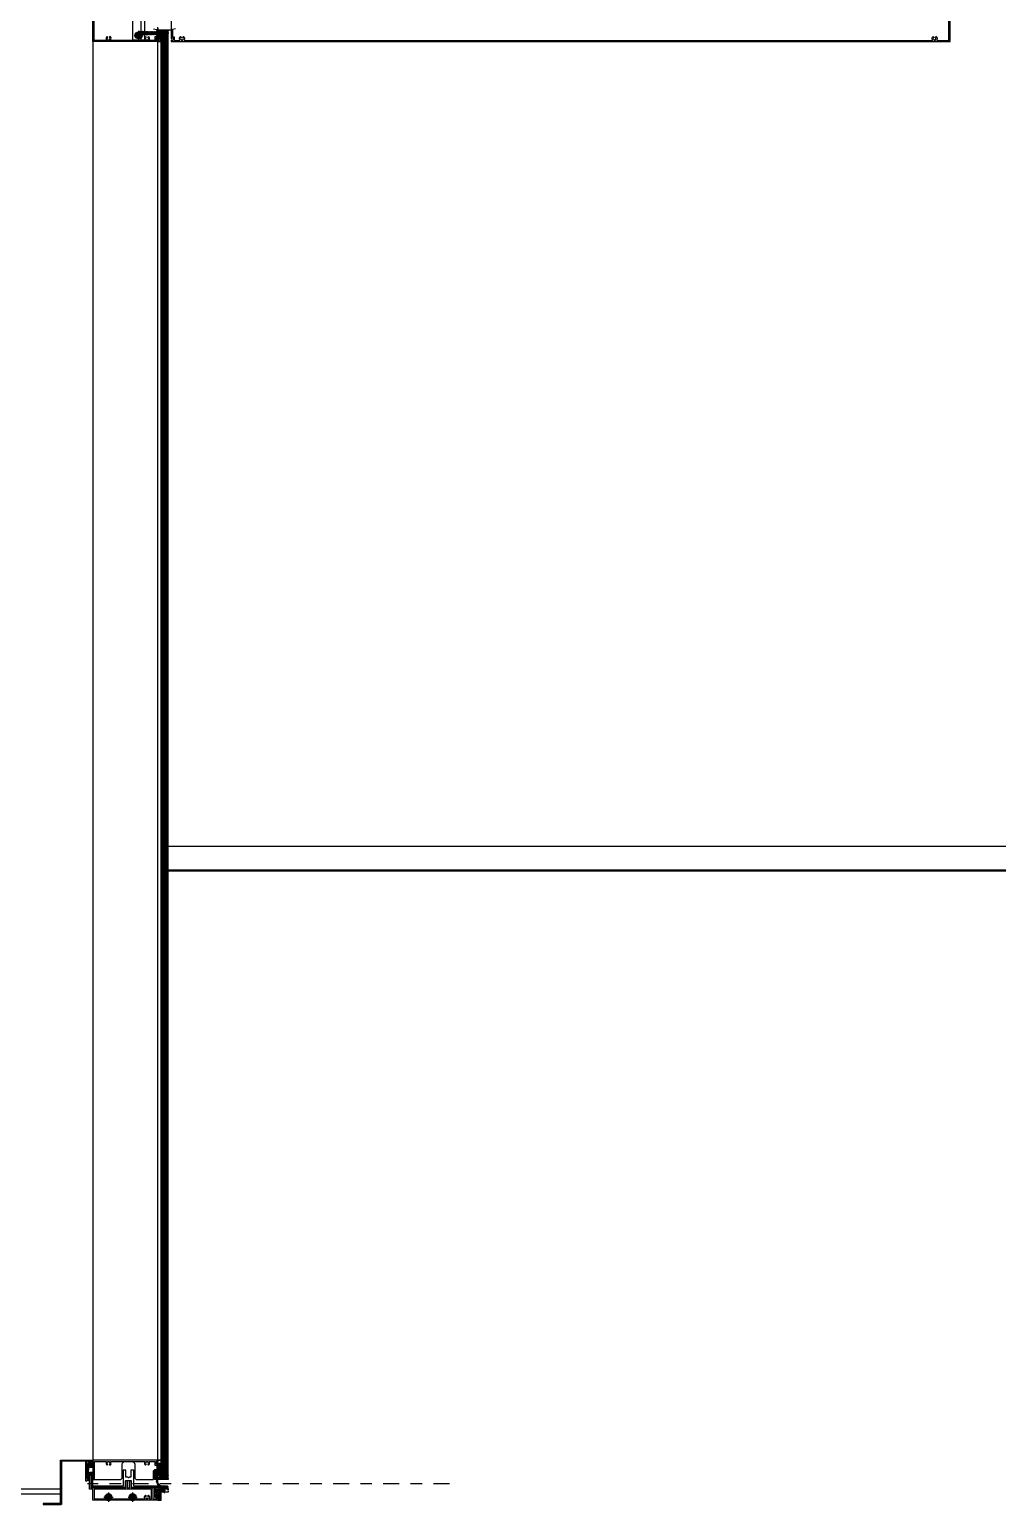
# Model space of a CAD drawing. Header units: millimetres. Extents: x -101 to 3415, y -52 to 1366.
# Drawn here: x 303.72 to 312.21, y 130.47 to 143.41 of the extents above; entities that cross this region are included whole.
import ezdxf

# ---------------------------------------------------------------- set-up
doc = ezdxf.new("R2010")
doc.units = ezdxf.units.MM
doc.linetypes.add('CENTER3', pattern=[0.28, 0.14, -0.05, 0.04, -0.05])
doc.layers.add('00_ARQ', color=8, linetype='Continuous')
doc.layers.add('A-CANCELERIA', color=2, linetype='Continuous')
pattern_1 = [(180, (301.1804345, 144.2575506), (-0.0003629754, 0.0007259508), [0, -0.0007259508])]
pattern_2 = [(180, (301.1804345, 144.2575506), (-0.0003629754, 0.0007259508), [0, -0.0007259508])]

# ---------------------------------------------------------------- blocks, each defined once
blk = doc.blocks.new('AUDIT_I_220507212152-0')
at = {"layer": 'A-CANCELERIA'}
h = blk.add_hatch(dxfattribs=at)
h.set_pattern_fill('SELLADOR', color=256, scale=0.0254, angle=-90, style=0)
h.set_pattern_definition([(270, (260.5544063, -60.0900958), (0.00025604724, -0.00012802362), [0, -0.00025604724])])
edge = h.paths.add_edge_path()
edge.add_line((265.1576, -60.9404), (265.1487, -60.9404))
edge.add_arc((265.1487, -60.9401), 0.0003, 195.9883, 270, ccw=False)
edge.add_arc((265.1292, -60.9436), 0.0195, -9.3796, 10.0551, ccw=False)
edge.add_line((265.1484, -60.9468), (265.1544, -60.9468))
edge.add_line((265.1544, -60.9468), (265.1576, -60.9468))
edge.add_arc((265.1576, -60.9436), 0.00318, 90.0188, 270, ccw=False)
h = blk.add_hatch(dxfattribs=at)
h.set_pattern_fill('ANSI37', color=256, scale=0.0002, angle=-90, style=0)
h.set_pattern_definition([(315, (263.5412184, -66.44838193), (0.000449012806, 0.000449012806), []), (45, (263.5412184, -66.44838193), (-0.000449012806, 0.000449012806), [])])
edge = h.paths.add_edge_path()
edge.add_line((265.1681, -60.9622), (265.1679, -60.9604))
edge.add_line((265.1679, -60.9604), (265.1679, -60.9592))
edge.add_arc((265.1683, -60.9592), 0.000381, 101.3999, 180, ccw=False)
edge.add_line((265.1683, -60.9588), (265.1705, -60.9583))
edge.add_arc((265.1705, -60.9585), 0.000127, -14.6322, 101.3999, ccw=False)
edge.add_line((265.1706, -60.9585), (265.1703, -60.9596))
edge.add_arc((265.1707, -60.9597), 0.000381, 165.3678, 345.3678)
edge.add_line((265.1711, -60.9598), (265.1716, -60.9576))
edge.add_line((265.1716, -60.9576), (265.1711, -60.9554))
edge.add_arc((265.1707, -60.9555), 0.000381, 14.6322, 194.6322)
edge.add_line((265.1703, -60.9556), (265.1706, -60.9567))
edge.add_arc((265.1705, -60.9567), 0.000127, -101.3999, 14.6322, ccw=False)
edge.add_line((265.1705, -60.9568), (265.1683, -60.9564))
edge.add_arc((265.1683, -60.956), 0.000381, 180, 258.6001, ccw=False)
edge.add_line((265.1679, -60.956), (265.1679, -60.9558))
edge.add_line((265.1679, -60.9558), (265.1616, -60.9558))
edge.add_line((265.1616, -60.9558), (265.1616, -60.9576))
edge.add_line((265.1616, -60.9576), (265.1616, -60.9604))
edge.add_line((265.1616, -60.9604), (265.1616, -60.9622))
edge.add_line((265.1616, -60.9622), (265.1681, -60.9622))
edge = h.paths.add_edge_path(flags=16)
edge.add_line((265.1636, -60.9592), (265.1636, -60.9587))
edge.add_arc((265.1648, -60.9587), 0.00114, 0, 180, ccw=False)
edge.add_line((265.1659, -60.9587), (265.1659, -60.9592))
edge.add_arc((265.1648, -60.9592), 0.00114, -180, 0, ccw=False)

msp = doc.modelspace()

# ---------------------------------------------------------------- hatches: boundary and pattern name
at = {"layer": '00_ARQ'}
h = msp.add_hatch(dxfattribs=at)
h.set_pattern_fill('HONEY', color=9, scale=0.001372, angle=90, style=0)
h.set_pattern_definition([(90, (325.9812802, 147.2932375), (0.0037721501, 0.0065335572), [0.0043557048, -0.0087114096]), (330, (325.9812802, 147.2932375), (0.00377215146, -0.0065335564), [0.0043557048, -0.0087114096]), (30, (325.9812802, 147.2932375), (0.0075443016, 8e-10), [-0.0087114096, 0.0043557048])])
edge = h.paths.add_edge_path()
edge.add_line((304.864, 143.405), (304.897, 143.405))
edge.add_arc((304.897, 143.39), 0.0145, -90, 90, ccw=False)
edge.add_line((304.897, 143.376), (304.864, 143.376))
edge.add_arc((304.864, 143.391), 0.0145, 90, 270, ccw=False)
h = msp.add_hatch(dxfattribs=at)
h.set_pattern_fill('DOTS', color=9, scale=0.000457292, style=0)
h.set_pattern_definition([(180, (301.18052906, 151.9508287), (-0.0003629754, 0.0007259508), [0, -0.0007259508])])
edge = h.paths.add_edge_path()
edge.add_ellipse((304.865, 143.438), major_axis=(0.0445, 0.0445), ratio=1, start_angle=211.1951, end_angle=236.3836)
edge.add_line((304.877, 143.376), (304.877, 143.335))
edge.add_ellipse((304.865, 143.397), major_axis=(0.0445, 0.0445), ratio=1, start_angle=229.6118, end_angle=236.3836, ccw=False)
edge.add_line((304.87, 143.334), (304.86, 143.334))
edge.add_ellipse((304.865, 143.397), major_axis=(-0.0445, 0.0445), ratio=1, start_angle=121.1951, end_angle=130.3882, ccw=False)
edge.add_line((304.85, 143.336), (304.85, 143.376))
h = msp.add_hatch(dxfattribs=at)
h.set_pattern_fill('DOTS', color=9, scale=0.000457292, style=0)
h.set_pattern_definition(pattern_1)
edge = h.paths.add_edge_path()
edge.add_ellipse((304.863, 130.9), major_axis=(0.0501, 0.0501), ratio=1, start_angle=213.9925, end_angle=236.3277)
edge.add_line((304.877, 130.83), (304.877, 130.732))
edge.add_ellipse((304.863, 130.801), major_axis=(0.0501, 0.0501), ratio=1, start_angle=213.9925, end_angle=236.3277, ccw=False)
edge.add_line((304.85, 130.732), (304.85, 130.83))
h = msp.add_hatch(dxfattribs=at)
h.set_pattern_fill('DOTS', color=9, scale=0.000457292, style=0)
h.set_pattern_definition(pattern_2)
edge = h.paths.add_edge_path()
edge.add_ellipse((304.863, 130.9), major_axis=(0.0501, 0.0501), ratio=1, start_angle=213.9925, end_angle=236.3277)
edge.add_line((304.877, 130.83), (304.877, 130.732))
edge.add_ellipse((304.863, 130.801), major_axis=(0.0501, 0.0501), ratio=1, start_angle=213.9925, end_angle=236.3277, ccw=False)
edge.add_line((304.85, 130.732), (304.85, 130.83))
h = msp.add_hatch(dxfattribs=at)
h.set_pattern_fill('CALZAS', color=9, scale=0.123451, style=0)
h.set_pattern_definition([(135, (307.767507, 124.62266), (0.01662926, 0.01662926), [0.12345054, -0.03086263, 0.06172527, -0.03086263]), (135, (307.769585, 124.624739), (0.01662926, 0.01662926), [0.15431317, -0.03086263, 0.03086263, -0.03086263]), (135, (307.771664, 124.626817), (0.01662926, 0.01662926), [0.0925879, -0.00771566, 0.01543132, -0.00771566]), (135, (307.775237, 124.63039), (0.01662926, 0.01662926), [0.2469011, -0.0077157]), (135, (307.7779, 124.633053), (0.01662926, 0.01662926), [0.06172527, -0.001234505, 0, -0.001234505, 0, -0.001234505])])
h.paths.add_polyline_path([(304.865, 130.73), (304.918, 130.73), (304.918, 130.699), (304.865, 130.699)])
h = msp.add_hatch(dxfattribs=at)
h.set_pattern_fill('CALZAS', color=9, scale=0.123451, style=0)
h.set_pattern_definition([(135, (307.767507, 124.62266), (0.01662926, 0.01662926), [0.12345054, -0.03086263, 0.06172527, -0.03086263]), (135, (307.769585, 124.624739), (0.01662926, 0.01662926), [0.15431317, -0.03086263, 0.03086263, -0.03086263]), (135, (307.771664, 124.626817), (0.01662926, 0.01662926), [0.0925879, -0.00771566, 0.01543132, -0.00771566]), (135, (307.775237, 124.63039), (0.01662926, 0.01662926), [0.2469011, -0.0077157]), (135, (307.7779, 124.633053), (0.01662926, 0.01662926), [0.06172527, -0.001234505, 0, -0.001234505, 0, -0.001234505])])
h.paths.add_polyline_path([(304.865, 130.73), (304.918, 130.73), (304.918, 130.699), (304.865, 130.699)])
h = msp.add_hatch(dxfattribs=at)
h.set_pattern_fill('HONEY', color=9, scale=0.001458, angle=90, style=0)
h.set_pattern_definition([(90, (322.5121674, 145.177021), (0.0040091729, 0.0069440928), [0.0046293952, -0.0092587904]), (330, (322.5121674, 145.177021), (0.00400917434, -0.006944092), [0.0046293952, -0.0092587904]), (30, (322.5121674, 145.177021), (0.00801834724, 8e-10), [-0.0092587904, 0.0046293952])])
edge = h.paths.add_edge_path()
edge.add_line((304.889, 130.73), (304.901, 130.73))
edge.add_arc((304.901, 130.715), 0.0154, -90, 90, ccw=False)
edge.add_line((304.901, 130.699), (304.889, 130.699))
edge.add_arc((304.889, 130.715), 0.0154, 90, 270, ccw=False)
h = msp.add_hatch(dxfattribs=at)
h.set_pattern_fill('HONEY', color=9, scale=0.001458, angle=90, style=0)
h.set_pattern_definition([(90, (322.5121674, 145.177021), (0.0040091729, 0.0069440928), [0.0046293952, -0.0092587904]), (330, (322.5121674, 145.177021), (0.00400917434, -0.006944092), [0.0046293952, -0.0092587904]), (30, (322.5121674, 145.177021), (0.00801834724, 8e-10), [-0.0092587904, 0.0046293952])])
edge = h.paths.add_edge_path()
edge.add_line((304.889, 130.73), (304.901, 130.73))
edge.add_arc((304.901, 130.715), 0.0154, -90, 90, ccw=False)
edge.add_line((304.901, 130.699), (304.889, 130.699))
edge.add_arc((304.889, 130.715), 0.0154, 90, 270, ccw=False)
h = msp.add_hatch(dxfattribs=at)
h.set_pattern_fill('DOTS', color=9, scale=0.000457292, style=0)
h.set_pattern_definition(pattern_1)
edge = h.paths.add_edge_path()
edge.add_line((304.939, 130.699), (304.918, 130.699))
edge.add_line((304.918, 130.699), (304.918, 130.73))
edge.add_line((304.918, 130.73), (304.939, 130.73))
edge.add_ellipse((305.003, 130.715), major_axis=(0.0465, 0.0465), ratio=1, start_angle=121.2528, end_angle=148.4077)
h = msp.add_hatch(dxfattribs=at)
h.set_pattern_fill('DOTS', color=9, scale=0.000457292, style=0)
h.set_pattern_definition(pattern_2)
edge = h.paths.add_edge_path()
edge.add_line((304.939, 130.699), (304.918, 130.699))
edge.add_line((304.918, 130.699), (304.918, 130.73))
edge.add_line((304.918, 130.73), (304.939, 130.73))
edge.add_ellipse((305.003, 130.715), major_axis=(0.0465, 0.0465), ratio=1, start_angle=121.2528, end_angle=148.4077)
h = msp.add_hatch(dxfattribs=at)
h.set_pattern_fill('SELLADOR', color=9, scale=0.116152, angle=-90, style=0)
h.set_pattern_definition([(270, (312.2867682, 105.4246057), (-0.001170883143, -0.00058544157), [0, -0.001170883143])])
edge = h.paths.add_edge_path()
edge.add_line((304.85, 130.582), (304.85, 130.542))
edge.add_line((304.85, 130.542), (304.877, 130.542))
edge.add_line((304.877, 130.542), (304.877, 130.582))
edge.add_arc((304.862, 130.656), 0.0757, 260.2284, 281.065, ccw=False)
h = msp.add_hatch(dxfattribs=at)
h.set_pattern_fill('NORTON', color=9, scale=0.116152, style=0)
h.set_pattern_definition([(180, (307.950206, 128.8669555), (0, 0.004056067), [0.002341772, -0.004683543]), (60, (307.950206, 128.8669555), (0.003512657, -0.0020280336), [0.002341772, -0.004683543]), (120, (307.947864, 128.8669555), (0.003512657, 0.0020280336), [0.002341772, -0.004683543]), (60, (307.943961, 128.8601954), (0.007025315, -0.004056068), [0, -0.01405063]), (60, (307.944742, 128.8615474), (0.007025315, -0.004056068), [0, -0.01405063]), (60, (307.945522, 128.8628995), (0.007025315, -0.004056068), [0, -0.01405063]), (60, (307.946303, 128.8642515), (0.007025315, -0.004056068), [0, -0.01405063]), (60, (307.9470835, 128.8656035), (0.007025315, -0.004056068), [0, -0.01405063]), (60, (307.943961, 128.8683075), (0.007025315, -0.004056068), [0, -0.01405063]), (60, (307.944742, 128.8696596), (0.007025315, -0.004056068), [0, -0.01405063]), (60, (307.945522, 128.8710116), (0.007025315, -0.004056068), [0, -0.01405063]), (60, (307.946303, 128.872364), (0.007025315, -0.004056068), [0, -0.01405063]), (60, (307.9470835, 128.873716), (0.007025315, -0.004056068), [0, -0.01405063]), (60, (307.953133, 128.8706736), (0.007025315, -0.004056068), [0, -0.007025315]), (60, (307.951962, 128.87135), (0.007025315, -0.004056068), [0, -0.007025315]), (60, (307.94962, 128.872702), (0.007025315, -0.004056068), [0, -0.007025315]), (60, (307.9484495, 128.873378), (0.007025315, -0.004056068), [0, -0.007025315])])
h.paths.add_polyline_path([(304.877, 130.513), (304.877, 130.542), (304.85, 130.542), (304.85, 130.513)])
h = msp.add_hatch(dxfattribs=at)
h.set_pattern_fill('HONEY', color=9, scale=0.001372, angle=90, style=0)
h.set_pattern_definition([(90, (325.9811857, 134.4996), (0.0037721501, 0.0065335572), [0.0043557048, -0.0087114096]), (330, (325.9811857, 134.4996), (0.00377215146, -0.0065335564), [0.0043557048, -0.0087114096]), (30, (325.9811857, 134.4996), (0.0075443016, 8e-10), [-0.0087114096, 0.0043557048])])
edge = h.paths.add_edge_path()
edge.add_line((304.878, 130.611), (304.897, 130.611))
edge.add_arc((304.897, 130.597), 0.0145, -90, 90, ccw=False)
edge.add_line((304.897, 130.582), (304.878, 130.582))
edge.add_arc((304.878, 130.597), 0.0145, 90, 270, ccw=False)

# ---------------------------------------------------------------- linework, layer by layer
at = {"layer": '00_ARQ', "color": 9}
for p, q in [((304.676, 143.391), (304.676, 143.367)), ((304.85, 143.379), (304.824, 143.379)), ((304.904, 143.376), (304.911, 143.376)), ((318.779, 136.244), (304.911, 136.244)), ((318.596, 136.037), (304.911, 136.037)), ((318.596, 136.029), (304.911, 136.029)), ((304.904, 130.579, 0), (304.911, 130.579, 0))]:
    msp.add_line(p, q, dxfattribs=at)
for points in [[(304.851, 143.496, 0), (304.964, 143.496, -0.414214)], [(304.85, 143.421), (304.85, 143.335, -0.669376), (304.847, 143.334, 0.199773), (304.839, 143.337), (304.838, 143.337, 0.414214), (304.832, 143.331), (304.832, 143.321, 0.414214), (304.838, 143.315), (304.839, 143.315, 0.199773), (304.847, 143.318, -0.669376), (304.85, 143.317), (304.85, 143.317), (304.85, 143.308, -0.414214), (304.847, 143.305), (304.281, 143.305, -0.414214), (304.28, 143.307), (304.28, 143.594, -0.414214)], [(304.81, 143.418), (304.838, 143.411, -0.339454), (304.839, 143.41), (304.839, 143.349, -0.414214), (304.837, 143.347), (304.824, 143.347, 0.414214), (304.822, 143.346), (304.822, 143.318, -0.414214), (304.821, 143.316), (304.774, 143.316, -0.597055), (304.772, 143.32, 0.38562), (304.768, 143.349, 0.433937), (304.766, 143.349), (304.762, 143.343, 0.384737), (304.762, 143.341, -0.496289), (304.761, 143.322, 0.251974), (304.76, 143.321), (304.76, 143.318, -0.414214), (304.759, 143.316), (304.749, 143.316, -0.414214), (304.748, 143.318), (304.748, 143.321, 0.251973), (304.747, 143.322, -0.496295), (304.746, 143.341, 0.384687), (304.746, 143.343), (304.742, 143.349, 0.434031), (304.74, 143.349, 0.385613), (304.736, 143.32, -0.597063), (304.734, 143.316), (304.437, 143.316, -0.597023), (304.435, 143.32, 0.38562), (304.43, 143.349, 0.433937), (304.428, 143.349), (304.424, 143.343, 0.384737), (304.424, 143.341, -0.496289), (304.423, 143.322, 0.251974), (304.422, 143.321), (304.422, 143.318, -0.414214), (304.421, 143.316), (304.412, 143.316, -0.414214), (304.41, 143.318), (304.41, 143.321, 0.251973), (304.41, 143.322, -0.496295), (304.408, 143.341, 0.384687), (304.409, 143.343), (304.405, 143.349, 0.434031), (304.403, 143.349, 0.385613), (304.398, 143.32, -0.597036), (304.396, 143.316), (304.294, 143.316, -0.414214), (304.291, 143.32), (304.291, 143.581, -0.414214)], [(304.966, 143.495), (304.966, 143.407, -0.414214), (304.964, 143.405), (304.851, 143.405, -0.414214), (304.85, 143.407), (304.85, 143.431, 0.414214)], [(304.966, 143.421), (304.966, 143.335, 0.669376), (304.969, 143.334, -0.199773), (304.976, 143.337), (304.977, 143.337, -0.414214), (304.983, 143.331), (304.983, 143.321, -0.414214), (304.977, 143.315), (304.976, 143.315, -0.199773), (304.969, 143.318, 0.669376), (304.966, 143.317), (304.966, 143.317), (304.966, 143.308, 0.414214), (304.968, 143.305), (311.796, 143.305, 0.414214), (311.798, 143.307), (311.798, 143.594, 0.414214)], [(305.005, 143.418), (304.977, 143.411, 0.339454), (304.976, 143.41), (304.976, 143.349, 0.414214), (304.978, 143.347), (304.992, 143.347, -0.414214), (304.993, 143.346), (304.993, 143.318, 0.414214), (304.994, 143.316), (305.041, 143.316, 0.597055), (305.043, 143.32, -0.38562), (305.047, 143.349, -0.433937), (305.049, 143.349), (305.053, 143.343, -0.384737), (305.053, 143.341, 0.496289), (305.054, 143.322, -0.251974), (305.055, 143.321), (305.055, 143.318, 0.414214), (305.056, 143.316), (305.066, 143.316, 0.414214), (305.067, 143.318), (305.067, 143.321, -0.251973), (305.068, 143.322, 0.496295), (305.069, 143.341, -0.384687), (305.069, 143.343), (305.073, 143.349, -0.434031), (305.075, 143.349, -0.385613), (305.079, 143.32, 0.597063), (305.081, 143.316), (311.641, 143.316, 0.597023), (311.643, 143.32, -0.38562), (311.648, 143.349, -0.433937), (311.65, 143.349), (311.654, 143.343, -0.384737), (311.654, 143.341, 0.496289), (311.655, 143.322, -0.251974), (311.655, 143.321), (311.655, 143.318, 0.414214), (311.657, 143.316), (311.666, 143.316, 0.414214), (311.668, 143.318), (311.668, 143.321, -0.251973), (311.668, 143.322, 0.496295), (311.669, 143.341, -0.384687), (311.669, 143.343), (311.673, 143.349, -0.434031), (311.675, 143.349, -0.385613), (311.68, 143.32, 0.597036), (311.682, 143.316), (311.784, 143.316, 0.414214), (311.787, 143.32), (311.787, 143.581, 0.414214)], [(304.28, 143.376), (304.28, 130.692), (304.523, 130.692), (304.537, 130.706), (304.537, 130.827, -0.414214), (304.56, 130.85), (304.624, 130.85, -0.414214), (304.647, 130.827), (304.647, 130.706), (304.66, 130.692), (304.812, 130.692), (304.812, 130.769, -0.414214), (304.823, 130.78), (304.85, 130.78), (304.85, 143.376)], [(304.939, 130.626), (304.939, 130.627, 0.414214), (304.931, 130.635), (304.641, 130.635, -0.414214), (304.638, 130.638), (304.638, 130.773, 0.414214), (304.636, 130.774), (304.615, 130.774, 0.414214), (304.613, 130.773), (304.613, 130.716, -0.414214), (304.61, 130.712), (304.597, 130.712, 0.131652), (304.597, 130.712), (304.591, 130.709, -0.267949), (304.59, 130.709), (304.585, 130.712, 0.131652), (304.584, 130.712), (304.571, 130.712, -0.414214), (304.568, 130.716), (304.568, 130.773, 0.414214), (304.566, 130.774), (304.547, 130.774, 0.414214), (304.546, 130.773), (304.546, 130.638, -0.414214), (304.542, 130.635), (304.282, 130.635, -0.414214), (304.278, 130.638), (304.278, 130.692, 0.046172), (304.278, 130.693), (304.275, 130.708, 1.01358), (304.266, 130.706), (304.269, 130.691, -0.048972), (304.269, 130.69), (304.269, 130.63, 0.414214), (304.273, 130.626), (304.561, 130.626, 0.414214), (304.565, 130.629), (304.565, 130.68, -0.414214), (304.568, 130.683), (304.613, 130.683, -0.414214), (304.616, 130.68), (304.616, 130.629, 0.414214), (304.62, 130.626), (304.939, 130.626)], [(304.939, 130.699), (304.939, 130.692), (304.851, 130.692, -0.414214), (304.848, 130.694), (304.848, 130.695, -0.414214), (304.851, 130.698), (304.855, 130.698, 0.414214), (304.857, 130.7), (304.857, 130.703, 0.414214), (304.855, 130.705), (304.827, 130.705, 0.414214), (304.825, 130.703), (304.825, 130.7, 0.414214), (304.827, 130.698), (304.831, 130.698, -0.414214), (304.834, 130.695), (304.834, 130.694, -0.414214), (304.831, 130.692), (304.82, 130.692, -0.414214), (304.819, 130.693), (304.819, 130.772, -0.414214), (304.82, 130.773), (304.838, 130.773, -0.414214), (304.839, 130.772), (304.839, 130.755, -0.414214), (304.838, 130.753), (304.835, 130.753, -0.414214), (304.834, 130.755), (304.834, 130.765, 0.414214), (304.832, 130.766), (304.826, 130.766, 0.414214), (304.825, 130.765), (304.825, 130.713, 0.414214), (304.826, 130.712), (304.832, 130.712, 0.414214), (304.834, 130.713), (304.834, 130.723, -0.414214), (304.835, 130.725), (304.838, 130.725, -0.414214), (304.839, 130.723), (304.839, 130.714, 0.414214), (304.84, 130.712), (304.863, 130.712, -0.414214), (304.865, 130.71), (304.865, 130.702, 0.414214), (304.867, 130.699), (304.939, 130.699)], [(304.939, 130.619), (304.851, 130.619, 0.414214), (304.848, 130.616), (304.848, 130.615, 0.414214), (304.851, 130.613), (304.855, 130.613, -0.414214), (304.857, 130.611), (304.857, 130.608, -0.414214), (304.855, 130.606), (304.827, 130.606, -0.414214), (304.825, 130.608), (304.825, 130.611, -0.414214), (304.827, 130.613), (304.831, 130.613, 0.414214), (304.834, 130.615), (304.834, 130.616, 0.414214), (304.831, 130.619), (304.82, 130.619, 0.414214), (304.819, 130.617), (304.819, 130.539, 0.414214), (304.82, 130.537), (304.838, 130.537, 0.414214), (304.839, 130.539), (304.839, 130.556, 0.414214), (304.838, 130.557), (304.835, 130.557, 0.414214), (304.834, 130.556), (304.834, 130.546, -0.414214), (304.832, 130.544), (304.826, 130.544, -0.414214), (304.825, 130.546), (304.825, 130.597, -0.414214), (304.826, 130.599), (304.832, 130.599, -0.414214), (304.834, 130.597), (304.834, 130.587, 0.414214), (304.835, 130.586), (304.838, 130.586, 0.414214), (304.839, 130.587), (304.839, 130.597, -0.414214), (304.84, 130.598), (304.863, 130.598, 0.414214), (304.865, 130.601), (304.865, 130.609, -0.414214), (304.867, 130.611), (304.939, 130.611), (304.939, 130.619)]]:
    msp.add_lwpolyline(points, format="xyb", dxfattribs=at)
for points in [[(304.732, 143.318), (304.63, 143.318), (304.63, 143.583), (304.732, 143.583)], [(304.658, 143.372), (304.68, 143.384), (304.701, 143.372), (304.701, 143.347), (304.68, 143.334), (304.658, 143.347)], [(304.658, 143.372), (304.658, 143.347), (304.68, 143.334), (304.701, 143.347), (304.701, 143.372), (304.68, 143.384)], [(304.658, 143.363), (304.701, 143.363), (304.701, 143.355), (304.658, 143.355)], [(304.68, 143.393), (304.678, 143.39), (304.681, 143.368), (304.683, 143.365), (304.684, 143.365), (304.685, 143.368), (304.683, 143.39), (304.681, 143.393)], [(304.689, 143.365), (304.689, 143.365), (304.687, 143.368), (304.684, 143.39), (304.686, 143.393), (304.687, 143.393), (304.688, 143.39), (304.691, 143.368)], [(304.695, 143.365), (304.695, 143.365), (304.693, 143.368), (304.69, 143.39), (304.692, 143.393), (304.692, 143.393), (304.694, 143.39), (304.697, 143.368)], [(304.701, 143.365), (304.7, 143.365), (304.699, 143.368), (304.696, 143.39), (304.697, 143.393), (304.698, 143.393), (304.7, 143.39), (304.703, 143.368)], [(304.703, 143.393), (304.701, 143.39), (304.704, 143.368), (304.706, 143.365), (304.707, 143.365), (304.709, 143.368), (304.706, 143.39), (304.704, 143.393)], [(304.713, 143.365), (304.712, 143.365), (304.71, 143.368), (304.707, 143.39), (304.709, 143.393), (304.71, 143.393), (304.712, 143.39), (304.714, 143.368)], [(304.715, 143.393), (304.713, 143.39), (304.716, 143.368), (304.718, 143.365), (304.718, 143.365), (304.72, 143.368), (304.717, 143.39), (304.716, 143.393)], [(304.721, 143.393), (304.719, 143.39), (304.722, 143.368), (304.724, 143.365), (304.724, 143.365), (304.726, 143.368), (304.723, 143.39), (304.721, 143.393)], [(304.73, 143.365), (304.729, 143.365), (304.728, 143.368), (304.725, 143.39), (304.726, 143.393), (304.727, 143.393), (304.729, 143.39), (304.732, 143.368)], [(304.732, 143.393), (304.73, 143.39), (304.733, 143.368), (304.735, 143.365), (304.736, 143.365), (304.738, 143.368), (304.735, 143.39), (304.733, 143.393)], [(304.742, 143.365), (304.741, 143.365), (304.739, 143.368), (304.736, 143.39), (304.738, 143.393), (304.739, 143.393), (304.741, 143.39), (304.744, 143.368)], [(304.744, 143.393), (304.742, 143.39), (304.745, 143.368), (304.747, 143.365), (304.748, 143.365), (304.749, 143.368), (304.746, 143.39), (304.745, 143.393)], [(304.753, 143.365), (304.753, 143.365), (304.751, 143.368), (304.748, 143.39), (304.75, 143.393), (304.75, 143.393), (304.752, 143.39), (304.755, 143.368)], [(304.756, 143.393), (304.754, 143.39), (304.757, 143.368), (304.758, 143.365), (304.759, 143.365), (304.761, 143.368), (304.758, 143.39), (304.756, 143.393)], [(304.771, 143.365), (304.77, 143.365), (304.768, 143.368), (304.765, 143.39), (304.767, 143.393), (304.768, 143.393), (304.77, 143.39), (304.773, 143.368)], [(304.773, 143.393), (304.771, 143.39), (304.774, 143.368), (304.776, 143.365), (304.777, 143.365), (304.778, 143.368), (304.775, 143.39), (304.774, 143.393)], [(304.782, 143.365), (304.782, 143.365), (304.78, 143.368), (304.777, 143.39), (304.779, 143.393), (304.779, 143.393), (304.781, 143.39), (304.784, 143.368)], [(304.785, 143.393), (304.783, 143.39), (304.786, 143.368), (304.787, 143.365), (304.788, 143.365), (304.79, 143.368), (304.787, 143.39), (304.785, 143.393)], [(304.79, 143.393), (304.789, 143.39), (304.791, 143.368), (304.793, 143.365), (304.794, 143.365), (304.796, 143.368), (304.793, 143.39), (304.791, 143.393)], [(304.8, 143.365), (304.799, 143.365), (304.797, 143.368), (304.794, 143.39), (304.796, 143.393), (304.797, 143.393), (304.799, 143.39), (304.802, 143.368)], [(304.802, 143.393), (304.8, 143.39), (304.803, 143.368), (304.805, 143.365), (304.806, 143.365), (304.807, 143.368), (304.805, 143.39), (304.803, 143.393)], [(304.811, 143.365), (304.811, 143.365), (304.809, 143.368), (304.806, 143.39), (304.808, 143.393), (304.809, 143.393), (304.81, 143.39), (304.813, 143.368)], [(304.814, 143.393), (304.812, 143.39), (304.815, 143.368), (304.816, 143.365), (304.817, 143.365), (304.819, 143.368), (304.816, 143.39), (304.814, 143.393)], [(304.823, 143.365), (304.822, 143.365), (304.82, 143.368), (304.818, 143.39), (304.819, 143.393), (304.82, 143.393), (304.822, 143.39), (304.825, 143.368)], [(304.825, 143.393), (304.823, 143.39), (304.826, 143.368), (304.828, 143.365), (304.829, 143.365), (304.831, 143.368), (304.828, 143.39), (304.826, 143.393)], [(304.835, 143.365), (304.834, 143.365), (304.832, 143.368), (304.829, 143.39), (304.831, 143.393), (304.832, 143.393), (304.834, 143.39), (304.836, 143.368)], [(304.85, 143.374), (304.844, 143.374), (304.844, 143.384), (304.85, 143.384), (304.85, 143.408), (304.837, 143.398), (304.837, 143.36), (304.85, 143.349)], [(304.865, 130.73), (304.918, 130.73), (304.918, 130.699), (304.865, 130.699)], [(304.865, 130.73), (304.918, 130.73), (304.918, 130.699), (304.865, 130.699)], [(304.395, 130.551), (304.416, 130.563), (304.438, 130.551), (304.438, 130.526), (304.416, 130.513), (304.395, 130.526)], [(304.606, 130.551), (304.628, 130.563), (304.65, 130.551), (304.65, 130.526), (304.628, 130.513), (304.606, 130.526)], [(304.877, 130.513), (304.877, 130.542), (304.85, 130.542), (304.85, 130.513)]]:
    msp.add_lwpolyline(points, close=True, dxfattribs=at)
for points in [[(304.703, 143.318), (304.703, 143.583)], [(304.64, 143.359), (304.719, 143.359)], [(304.658, 143.363), (304.701, 143.363)], [(304.658, 143.355), (304.701, 143.355)], [(304.676, 143.391), (304.677, 143.39), (304.68, 143.368), (304.678, 143.365), (304.677, 143.365), (304.676, 143.367)], [(304.678, 143.365), (304.676, 143.384)], [(304.676, 143.377), (304.677, 143.365)], [(304.677, 143.39), (304.678, 143.39)], [(304.68, 143.399), (304.68, 143.319)], [(304.68, 143.393), (304.683, 143.365)], [(304.68, 143.368), (304.681, 143.368)], [(304.681, 143.393), (304.684, 143.365)], [(304.684, 143.39), (304.683, 143.39)], [(304.687, 143.368), (304.685, 143.368)], [(304.686, 143.373), (304.687, 143.368), (304.689, 143.365), (304.689, 143.365), (304.691, 143.368), (304.688, 143.39), (304.687, 143.393), (304.686, 143.393)], [(304.686, 143.393), (304.686, 143.368), (304.687, 143.368)], [(304.686, 143.393), (304.689, 143.365)], [(304.686, 143.389), (304.689, 143.365)], [(304.687, 143.393), (304.689, 143.365)], [(304.689, 143.365), (304.687, 143.393)], [(304.69, 143.39), (304.688, 143.39)], [(304.688, 143.39), (304.69, 143.39)], [(304.693, 143.368), (304.691, 143.368)], [(304.691, 143.368), (304.693, 143.368)], [(304.692, 143.373), (304.693, 143.368), (304.695, 143.365), (304.695, 143.365), (304.697, 143.368), (304.694, 143.39), (304.692, 143.393), (304.692, 143.393)], [(304.692, 143.393), (304.695, 143.365)], [(304.692, 143.393), (304.692, 143.368), (304.693, 143.368)], [(304.695, 143.365), (304.692, 143.393)], [(304.692, 143.393), (304.695, 143.365)], [(304.692, 143.389), (304.695, 143.365)], [(304.696, 143.39), (304.694, 143.39)], [(304.694, 143.39), (304.696, 143.39)], [(304.697, 143.393), (304.7, 143.365)], [(304.699, 143.368), (304.697, 143.368)], [(304.697, 143.368), (304.699, 143.368)], [(304.701, 143.365), (304.698, 143.393)], [(304.7, 143.39), (304.701, 143.39)], [(304.703, 143.393), (304.706, 143.365)], [(304.703, 143.368), (304.704, 143.368)], [(304.704, 143.393), (304.707, 143.365)], [(304.707, 143.39), (304.706, 143.39)], [(304.709, 143.393), (304.712, 143.365)], [(304.71, 143.368), (304.709, 143.368)], [(304.713, 143.365), (304.71, 143.393)], [(304.712, 143.39), (304.713, 143.39)], [(304.714, 143.368), (304.716, 143.368)], [(304.715, 143.393), (304.718, 143.365)], [(304.716, 143.393), (304.718, 143.365)], [(304.719, 143.39), (304.717, 143.39)], [(304.722, 143.368), (304.72, 143.368)], [(304.721, 143.393), (304.724, 143.365)], [(304.721, 143.393), (304.724, 143.365)], [(304.725, 143.39), (304.723, 143.39)], [(304.726, 143.393), (304.729, 143.365)], [(304.728, 143.368), (304.726, 143.368)], [(304.73, 143.365), (304.727, 143.393)], [(304.729, 143.39), (304.73, 143.39)], [(304.732, 143.393), (304.735, 143.365)], [(304.732, 143.368), (304.733, 143.368)], [(304.733, 143.393), (304.736, 143.365)], [(304.736, 143.39), (304.735, 143.39)], [(304.737, 143.383), (304.736, 143.39), (304.737, 143.391)], [(304.738, 143.393), (304.741, 143.365)], [(304.739, 143.368), (304.738, 143.368)], [(304.742, 143.365), (304.739, 143.393)], [(304.741, 143.39), (304.742, 143.39)], [(304.744, 143.393), (304.747, 143.365)], [(304.744, 143.368), (304.745, 143.368)], [(304.745, 143.393), (304.748, 143.365)], [(304.748, 143.39), (304.746, 143.39)], [(304.751, 143.368), (304.749, 143.368)], [(304.753, 143.365), (304.75, 143.393)], [(304.75, 143.393), (304.753, 143.365)], [(304.75, 143.379), (304.864, 143.379)], [(304.752, 143.39), (304.754, 143.39)], [(304.755, 143.368), (304.757, 143.368)], [(304.756, 143.393), (304.758, 143.365)], [(304.756, 143.393), (304.759, 143.365)], [(304.76, 143.39), (304.758, 143.39)], [(304.762, 143.368), (304.761, 143.368)], [(304.762, 143.373), (304.762, 143.368), (304.764, 143.365), (304.765, 143.365), (304.767, 143.368), (304.764, 143.39), (304.762, 143.393), (304.762, 143.393)], [(304.762, 143.393), (304.765, 143.365)], [(304.762, 143.393), (304.762, 143.368), (304.762, 143.368)], [(304.762, 143.389), (304.764, 143.365)], [(304.765, 143.39), (304.764, 143.39)], [(304.767, 143.393), (304.77, 143.365)], [(304.768, 143.368), (304.767, 143.368)], [(304.771, 143.365), (304.768, 143.393)], [(304.77, 143.39), (304.771, 143.39)], [(304.773, 143.393), (304.776, 143.365)], [(304.773, 143.368), (304.774, 143.368)], [(304.774, 143.393), (304.777, 143.365)], [(304.777, 143.39), (304.775, 143.39)], [(304.78, 143.368), (304.778, 143.368)], [(304.779, 143.393), (304.782, 143.365)], [(304.782, 143.365), (304.779, 143.393)], [(304.781, 143.39), (304.783, 143.39)], [(304.784, 143.368), (304.786, 143.368)], [(304.785, 143.393), (304.787, 143.365)], [(304.785, 143.393), (304.788, 143.365)], [(304.789, 143.39), (304.787, 143.39)], [(304.79, 143.393), (304.793, 143.365)], [(304.791, 143.368), (304.79, 143.368)], [(304.791, 143.393), (304.794, 143.365)], [(304.794, 143.39), (304.793, 143.39)], [(304.796, 143.393), (304.799, 143.365)], [(304.797, 143.368), (304.796, 143.368)], [(304.8, 143.365), (304.797, 143.393)], [(304.799, 143.39), (304.8, 143.39)], [(304.802, 143.393), (304.805, 143.365)], [(304.802, 143.368), (304.803, 143.368)], [(304.803, 143.393), (304.806, 143.365)], [(304.806, 143.39), (304.805, 143.39)], [(304.807, 143.383), (304.806, 143.39), (304.807, 143.391)], [(304.809, 143.368), (304.807, 143.368)], [(304.808, 143.393), (304.811, 143.365)], [(304.811, 143.365), (304.809, 143.393)], [(304.81, 143.39), (304.812, 143.39)], [(304.813, 143.368), (304.815, 143.368)], [(304.814, 143.393), (304.816, 143.365)], [(304.814, 143.393), (304.817, 143.365)], [(304.818, 143.39), (304.816, 143.39)], [(304.819, 143.393), (304.822, 143.365)], [(304.82, 143.368), (304.819, 143.368)], [(304.823, 143.365), (304.82, 143.393)], [(304.822, 143.39), (304.823, 143.39)], [(304.825, 143.393), (304.828, 143.365)], [(304.825, 143.368), (304.826, 143.368)], [(304.826, 143.393), (304.829, 143.365)], [(304.829, 143.39), (304.828, 143.39)], [(304.831, 143.393), (304.834, 143.365)], [(304.832, 143.368), (304.831, 143.368)], [(304.835, 143.365), (304.832, 143.393)], [(304.834, 143.39), (304.835, 143.39)], [(304.837, 143.393), (304.835, 143.39), (304.837, 143.373)], [(304.836, 143.368), (304.837, 143.368)], [(304.837, 143.393), (304.837, 143.389)], [(304.837, 143.393), (304.837, 143.393)], [(304.877, 130.73), (304.877, 143.376), (304.904, 143.376), (304.904, 130.73)], [(304.884, 130.73), (304.884, 143.376)], [(304.891, 130.73), (304.891, 143.376)], [(304.898, 130.73), (304.898, 143.376)], [(304.939, 130.73), (304.939, 143.376), (304.911, 143.376), (304.911, 130.73)], [(304.918, 130.73), (304.918, 143.376)], [(304.925, 130.73), (304.925, 143.376)], [(304.932, 130.73), (304.932, 143.376)], [(304.395, 130.542), (304.438, 130.542)], [(304.416, 130.578), (304.416, 130.498)], [(304.606, 130.542), (304.65, 130.542)], [(304.628, 130.578), (304.628, 130.498)], [(303.995, 130.483), (303.844, 130.483), (303.844, 130.474), (304, 130.474)], [(304.376, 130.538), (304.456, 130.538)], [(304.395, 130.534), (304.438, 130.534)], [(304.588, 130.538), (304.668, 130.538)], [(304.606, 130.534), (304.65, 130.534)]]:
    msp.add_lwpolyline(points, dxfattribs=at)
for points in [[(304.71, 143.359, -1), (304.649, 143.359, -1)], [(304.701, 143.363), (304.698, 143.363, 0.788045), (304.661, 143.363), (304.658, 143.363, -0.816497)], [(304.701, 143.363), (304.698, 143.363, 0.788045), (304.661, 143.363), (304.658, 143.363, -0.816497)], [(304.698, 143.355), (304.701, 143.355, -0.816497), (304.658, 143.355), (304.661, 143.355, 0.788045)], [(304.658, 143.355), (304.661, 143.355, 0.788045), (304.698, 143.355), (304.701, 143.355, -0.816497)], [(304.698, 143.363), (304.661, 143.363, -0.788045)], [(304.698, 143.363), (304.661, 143.363, -0.788045)], [(304.661, 143.355), (304.698, 143.355, -0.788045)], [(304.661, 143.355), (304.698, 143.355, -0.788045)], [(304.864, 143.405), (304.897, 143.405, -1), (304.897, 143.376), (304.864, 143.376, -1)], [(304.897, 143.405), (304.938, 143.405, 0.334652), (304.939, 143.406, 0.085004), (304.939, 143.376), (304.911, 143.376), (304.897, 143.376, 0.999836)], [(304.849, 143.305), (304.85, 143.314), (304.85, 143.319, 0.357068), (304.848, 143.321), (304.838, 143.323, 0.554492), (304.837, 143.322), (304.839, 143.317, -1), (304.835, 143.316), (304.833, 143.326), (304.835, 143.336, -1), (304.839, 143.335), (304.837, 143.331, 0.554492), (304.838, 143.33), (304.848, 143.332, 0.357068), (304.85, 143.334), (304.85, 143.334), (304.879, 143.334), (304.879, 143.326), (304.879, 143.326), (304.879, 143.314), (304.879, 143.314), (304.879, 143.305)], [(304.848, 143.332), (304.838, 143.33, -0.554492), (304.837, 143.331), (304.839, 143.335, 1), (304.835, 143.336), (304.833, 143.326), (304.835, 143.316, 1), (304.839, 143.317), (304.837, 143.322, -0.554492), (304.838, 143.323), (304.848, 143.321, -0.357068), (304.85, 143.319), (304.85, 143.314), (304.849, 143.305), (304.88, 143.305), (304.879, 143.314), (304.879, 143.326), (304.88, 143.334), (304.85, 143.334), (304.85, 143.334, -0.357068)], [(304.269, 130.847, -0.493145), (304.268, 130.848), (304.268, 130.853, 0.414214), (304.266, 130.854), (304.26, 130.854, 0.414214), (304.259, 130.853), (304.259, 130.826, 0.414214), (304.26, 130.825), (304.266, 130.825, 0.414214), (304.268, 130.826), (304.268, 130.831, -0.493145), (304.269, 130.832), (304.272, 130.831, -0.339454), (304.273, 130.83), (304.273, 130.825), (304.273, 130.817, -0.414214), (304.272, 130.816), (304.253, 130.816, -0.414214), (304.249, 130.819), (304.249, 130.853, 0.414214), (304.248, 130.854), (304.231, 130.854, 0.414214), (304.227, 130.85), (304.227, 130.7, 0.339454), (304.228, 130.699), (304.228, 130.698, -0.476993), (304.231, 130.692), (304.225, 130.68, 0.048406), (304.225, 130.68, -0.334993), (304.224, 130.679), (304.219, 130.679, -0.414214), (304.218, 130.68), (304.218, 130.846, 0.414214), (304.211, 130.853), (304.006, 130.853, 0.414214), (304.005, 130.851), (304.005, 130.478, -1), (303.995, 130.478), (303.995, 130.861, -0.414214), (303.997, 130.862), (304.276, 130.862, -0.885714), (304.276, 130.854), (304.274, 130.854, 0.414214), (304.273, 130.853), (304.273, 130.849, -0.339454), (304.272, 130.847), (304.269, 130.847)], [(304.85, 130.85), (304.85, 130.86, 0.414214), (304.847, 130.862), (304.281, 130.862, 0.414214), (304.28, 130.861), (304.28, 130.813, -0.414214), (304.278, 130.811), (304.249, 130.811, -0.414214), (304.248, 130.812), (304.248, 130.851, 0.414214), (304.247, 130.852), (304.242, 130.852, 0.388119), (304.241, 130.851), (304.227, 130.7, 0.440799), (304.228, 130.699), (304.235, 130.699, -0.414214), (304.236, 130.697), (304.236, 130.689, 0.414214), (304.237, 130.688), (304.244, 130.688, 0.414214), (304.245, 130.689), (304.245, 130.706, 0.414214), (304.244, 130.708), (304.238, 130.708, -0.436505), (304.237, 130.709), (304.244, 130.799, -0.392268), (304.247, 130.802), (304.278, 130.802, -0.414214), (304.28, 130.801), (304.28, 130.693, 0.414214), (304.281, 130.692), (304.292, 130.692, 0.414214), (304.293, 130.693), (304.293, 130.85, -0.414214), (304.295, 130.851), (304.396, 130.851, -0.597049), (304.398, 130.847, 0.385613), (304.403, 130.818, 0.434031), (304.405, 130.818), (304.409, 130.824, 0.384687), (304.408, 130.826, -0.496295), (304.41, 130.845, 0.251973), (304.41, 130.846), (304.41, 130.85, -0.414214), (304.412, 130.851), (304.421, 130.851, -0.414214), (304.422, 130.85), (304.422, 130.846, 0.251974), (304.423, 130.845, -0.496289), (304.424, 130.826, 0.384737), (304.424, 130.824), (304.428, 130.818, 0.433937), (304.43, 130.818, 0.38562), (304.435, 130.847, -0.597036), (304.437, 130.851), (304.734, 130.851, -0.597066), (304.736, 130.847, 0.385613), (304.74, 130.818, 0.434031), (304.742, 130.818), (304.746, 130.824, 0.384687), (304.746, 130.826, -0.496295), (304.747, 130.845, 0.251973), (304.748, 130.846), (304.748, 130.85, -0.414214), (304.749, 130.851), (304.759, 130.851, -0.414214), (304.76, 130.85), (304.76, 130.846, 0.251974), (304.761, 130.845, -0.496289), (304.762, 130.826, 0.384737), (304.762, 130.824), (304.766, 130.818, 0.433937), (304.768, 130.818, 0.38562), (304.772, 130.847, -0.597055), (304.774, 130.851), (304.821, 130.851), (304.821, 130.851, -0.414214), (304.822, 130.85), (304.822, 130.821, 0.414214), (304.824, 130.82), (304.839, 130.82, -0.414214), (304.84, 130.819), (304.84, 130.754, -0.414214), (304.839, 130.753), (304.834, 130.753, -0.414214), (304.833, 130.754), (304.833, 130.763, 0.414214), (304.831, 130.764), (304.827, 130.764, 0.414214), (304.825, 130.763), (304.825, 130.747, 0.414214), (304.827, 130.745), (304.839, 130.745, -0.414214), (304.84, 130.744), (304.84, 130.734, -0.414214), (304.839, 130.733), (304.827, 130.733, 0.414214), (304.825, 130.731), (304.825, 130.715, 0.414214), (304.827, 130.714), (304.831, 130.714, 0.414214), (304.833, 130.715), (304.833, 130.724, -0.414214), (304.834, 130.725), (304.839, 130.725, -0.414214), (304.84, 130.724), (304.84, 130.715, 0.414214), (304.842, 130.714), (304.848, 130.714, 0.414214), (304.85, 130.715), (304.85, 130.832, 0.669376), (304.847, 130.833, -0.199773), (304.839, 130.83), (304.838, 130.83, -0.414214), (304.832, 130.836), (304.832, 130.846, -0.414214), (304.838, 130.852), (304.839, 130.852, -0.199773), (304.847, 130.849, 0.669376)], [(304.275, 130.841, -0.591036), (304.272, 130.844), (304.272, 130.845, 0.414214), (304.271, 130.847), (304.268, 130.847, -0.414214), (304.265, 130.85), (304.265, 130.853, 0.414214), (304.264, 130.854), (304.263, 130.854, 0.414214), (304.262, 130.853), (304.262, 130.826, 0.414214), (304.263, 130.825), (304.264, 130.825, 0.414214), (304.265, 130.826), (304.265, 130.829, -0.414214), (304.268, 130.832), (304.271, 130.832, 0.414214), (304.272, 130.833), (304.272, 130.835, -0.278716), (304.274, 130.837, 0.414339), (304.279, 130.842), (304.279, 130.852, 0.556465), (304.275, 130.852)], [(304.275, 130.841, -0.591036), (304.272, 130.844), (304.272, 130.845, 0.414214), (304.271, 130.847), (304.268, 130.847, -0.414214), (304.265, 130.85), (304.265, 130.853, 0.414214), (304.264, 130.854), (304.263, 130.854, 0.414214), (304.262, 130.853), (304.262, 130.826, 0.414214), (304.263, 130.825), (304.264, 130.825, 0.414214), (304.265, 130.826), (304.265, 130.829, -0.414214), (304.268, 130.832), (304.271, 130.832, 0.414214), (304.272, 130.833), (304.272, 130.835, -0.278716), (304.274, 130.837, 0.414339), (304.279, 130.842), (304.279, 130.852, 0.556465), (304.275, 130.852)], [(304.848, 130.862), (304.849, 130.854), (304.849, 130.848, -0.357068), (304.848, 130.847), (304.838, 130.845, -0.554492), (304.837, 130.845), (304.838, 130.85, 1), (304.835, 130.851), (304.832, 130.841), (304.835, 130.831, 1), (304.838, 130.832), (304.837, 130.837, -0.554492), (304.838, 130.838), (304.848, 130.835, -0.357068), (304.849, 130.834), (304.849, 130.833), (304.878, 130.833), (304.878, 130.841), (304.878, 130.841), (304.878, 130.854), (304.878, 130.854), (304.878, 130.862)], [(304.848, 130.835), (304.838, 130.838, 0.554492), (304.837, 130.837), (304.838, 130.832, -1), (304.835, 130.831), (304.832, 130.841), (304.835, 130.851, -1), (304.838, 130.85), (304.837, 130.845, 0.554492), (304.838, 130.845), (304.848, 130.847, 0.357068), (304.849, 130.848), (304.849, 130.854), (304.848, 130.862), (304.88, 130.862), (304.878, 130.854), (304.878, 130.841), (304.88, 130.833), (304.849, 130.833), (304.849, 130.834, 0.357068)], [(304.848, 130.862), (304.849, 130.854), (304.849, 130.848, -0.357068), (304.848, 130.847), (304.838, 130.845, -0.554492), (304.837, 130.845), (304.838, 130.85, 1), (304.835, 130.851), (304.832, 130.841), (304.835, 130.831, 1), (304.838, 130.832), (304.837, 130.837, -0.554492), (304.838, 130.838), (304.848, 130.835, -0.357068), (304.849, 130.834), (304.849, 130.833), (304.878, 130.833), (304.878, 130.841), (304.878, 130.841), (304.878, 130.854), (304.878, 130.854), (304.878, 130.862)], [(304.848, 130.835), (304.838, 130.838, 0.554492), (304.837, 130.837), (304.838, 130.832, -1), (304.835, 130.831), (304.832, 130.841), (304.835, 130.851, -1), (304.838, 130.85), (304.837, 130.845, 0.554492), (304.838, 130.845), (304.848, 130.847, 0.357068), (304.849, 130.848), (304.849, 130.854), (304.848, 130.862), (304.88, 130.862), (304.878, 130.854), (304.878, 130.841), (304.88, 130.833), (304.849, 130.833), (304.849, 130.834, 0.357068)], [(304.278, 130.608), (304.251, 130.608, -0.414214), (304.249, 130.609), (304.249, 130.756, -0.414214), (304.251, 130.757), (304.271, 130.757, -0.414214), (304.273, 130.756), (304.273, 130.746, -0.414214), (304.271, 130.745), (304.269, 130.745, -0.414214), (304.267, 130.746), (304.267, 130.751, 0.414214), (304.266, 130.752), (304.261, 130.752, 0.414214), (304.26, 130.751), (304.26, 130.721, 0.414214), (304.261, 130.72), (304.266, 130.72, 0.414214), (304.267, 130.721), (304.267, 130.725, -0.414214), (304.269, 130.727), (304.271, 130.727, -0.414214), (304.273, 130.725), (304.273, 130.714, -0.414214), (304.271, 130.712), (304.262, 130.712, 0.414214), (304.26, 130.711), (304.26, 130.62, 0.414214), (304.262, 130.619), (304.565, 130.619, 0.414214), (304.568, 130.622), (304.568, 130.68, -0.414214), (304.572, 130.683), (304.573, 130.683, -0.414214), (304.58, 130.676), (304.58, 130.622, 0.414214), (304.583, 130.619), (304.598, 130.619, 0.414214), (304.601, 130.622), (304.601, 130.676, -0.414214), (304.609, 130.683), (304.609, 130.683, -0.414214), (304.613, 130.68), (304.613, 130.622, 0.414214), (304.617, 130.619), (304.802, 130.619, -0.414214), (304.804, 130.617), (304.804, 130.524, 0.414214), (304.805, 130.522), (304.839, 130.522, 0.414214), (304.84, 130.524), (304.84, 130.557, 0.414214), (304.839, 130.558), (304.834, 130.558, 0.414214), (304.833, 130.557), (304.833, 130.548, -0.414214), (304.831, 130.547), (304.827, 130.547, -0.414214), (304.825, 130.548), (304.825, 130.564, -0.414214), (304.827, 130.565), (304.839, 130.565, 0.414214), (304.84, 130.567), (304.84, 130.577, 0.414214), (304.839, 130.578), (304.827, 130.578, -0.414214), (304.825, 130.579), (304.825, 130.595, -0.414214), (304.827, 130.597), (304.831, 130.597, -0.414214), (304.833, 130.595), (304.833, 130.587, 0.414214), (304.834, 130.585), (304.839, 130.585, 0.414214), (304.84, 130.587), (304.84, 130.595, -0.414214), (304.842, 130.597), (304.848, 130.597, -0.414214), (304.85, 130.595), (304.85, 130.513, -0.414214), (304.848, 130.511), (304.281, 130.511, -0.414214), (304.28, 130.513), (304.28, 130.606, 0.414214)], [(304.275, 130.732, 1), (304.272, 130.732), (304.272, 130.73, -0.414214), (304.271, 130.729), (304.268, 130.729, 0.414214), (304.265, 130.726), (304.265, 130.723, -0.414214), (304.264, 130.722), (304.263, 130.722, -0.414214), (304.262, 130.723), (304.262, 130.75, -0.414214), (304.263, 130.751), (304.264, 130.751, -0.414214), (304.265, 130.75), (304.265, 130.747, 0.414214), (304.268, 130.744), (304.271, 130.744, -0.414214), (304.272, 130.743), (304.272, 130.741, 0.278716), (304.274, 130.739, -0.414339), (304.279, 130.734), (304.279, 130.721, -1), (304.275, 130.721)], [(304.275, 130.732, 1), (304.272, 130.732), (304.272, 130.73, -0.414214), (304.271, 130.729), (304.268, 130.729, 0.414214), (304.265, 130.726), (304.265, 130.723, -0.414214), (304.264, 130.722), (304.263, 130.722, -0.414214), (304.262, 130.723), (304.262, 130.75, -0.414214), (304.263, 130.751), (304.264, 130.751, -0.414214), (304.265, 130.75), (304.265, 130.747, 0.414214), (304.268, 130.744), (304.271, 130.744, -0.414214), (304.272, 130.743), (304.272, 130.741, 0.278716), (304.274, 130.739, -0.414339), (304.279, 130.734), (304.279, 130.721, -1), (304.275, 130.721)], [(304.847, 130.697), (304.847, 130.69, -0.414214), (304.846, 130.689), (304.845, 130.689, 0.500693), (304.895, 130.638, -1.012767), (304.895, 130.636, -0.543944), (304.839, 130.689), (304.838, 130.689, -0.414214), (304.836, 130.69), (304.836, 130.697, 0.414214), (304.835, 130.698), (304.83, 130.698, -0.57735), (304.829, 130.699), (304.832, 130.704, -0.267949), (304.833, 130.705), (304.851, 130.705, -0.267949), (304.851, 130.704), (304.854, 130.699, -0.57735), (304.853, 130.698), (304.848, 130.698, 0.414214)], [(304.889, 130.73), (304.901, 130.73, -1), (304.901, 130.699), (304.889, 130.699, -1)], [(304.889, 130.73), (304.901, 130.73, -1), (304.901, 130.699), (304.889, 130.699, -1)], [(304.793, 130.524), (304.793, 130.606, 0.414214), (304.791, 130.608), (304.292, 130.608, 0.414214), (304.291, 130.606), (304.291, 130.524, 0.414214), (304.292, 130.522), (304.396, 130.522, 0.597049), (304.398, 130.526, -0.385613), (304.403, 130.555, -0.434031), (304.405, 130.555), (304.409, 130.549, -0.384687), (304.408, 130.547, 0.496295), (304.41, 130.528, -0.251973), (304.41, 130.527), (304.41, 130.524, 0.414214), (304.412, 130.522), (304.421, 130.522, 0.414214), (304.422, 130.524), (304.422, 130.527, -0.251974), (304.423, 130.528, 0.496289), (304.424, 130.547, -0.384737), (304.424, 130.549), (304.428, 130.555, -0.433937), (304.43, 130.555, -0.38562), (304.435, 130.526, 0.597036), (304.437, 130.522), (304.734, 130.522, 0.597066), (304.736, 130.526, -0.385613), (304.74, 130.555, -0.434031), (304.742, 130.555), (304.746, 130.549, -0.384687), (304.746, 130.547, 0.496295), (304.747, 130.528, -0.251973), (304.748, 130.527), (304.748, 130.524, 0.414214), (304.749, 130.522), (304.759, 130.522, 0.414214), (304.76, 130.524), (304.76, 130.527, -0.251974), (304.761, 130.528, 0.496289), (304.762, 130.547, -0.384737), (304.762, 130.549), (304.766, 130.555, -0.433937), (304.768, 130.555, -0.38562), (304.772, 130.526, 0.597055), (304.774, 130.522), (304.791, 130.522, 0.414214)], [(304.438, 130.542), (304.434, 130.542, 0.788045), (304.398, 130.542), (304.395, 130.542, -0.816497)], [(304.434, 130.542), (304.398, 130.542, -0.788045)], [(304.649, 130.542), (304.646, 130.542, 0.788045), (304.61, 130.542), (304.607, 130.542, -0.816497)], [(304.646, 130.542), (304.61, 130.542, -0.788045)], [(304.85, 130.582), (304.85, 130.542), (304.877, 130.542), (304.877, 130.582, -0.091168)], [(304.878, 130.611), (304.897, 130.611, -1), (304.897, 130.582), (304.878, 130.582, -1)], [(304.897, 130.611), (304.938, 130.611, 0.334652), (304.939, 130.612, 0.085004), (304.939, 130.582), (304.911, 130.582), (304.897, 130.582, 0.999836)], [(304.434, 130.534), (304.438, 130.534, -0.816497), (304.395, 130.534), (304.398, 130.534, 0.788045)], [(304.398, 130.534), (304.434, 130.534, -0.788045)], [(304.646, 130.534), (304.649, 130.534, -0.816497), (304.607, 130.534), (304.61, 130.534, 0.788045)], [(304.61, 130.534), (304.646, 130.534, -0.788045)]]:
    msp.add_lwpolyline(points, format="xyb", close=True, dxfattribs=at)
at = {"layer": '00_ARQ', "color": 9, "const_width": 0.00457}
msp.add_lwpolyline([(304.908, 130.73), (304.908, 143.376)], dxfattribs=at)
at = {"layer": '00_ARQ', "color": 9, "ltscale": 3}
msp.add_lwpolyline([(302.878, 130.565), (302.878, 130.611), (303.995, 130.611), (303.995, 130.565)], close=True, dxfattribs=at)
at = {"layer": '00_ARQ', "color": 9, "linetype": 'CENTER3'}
msp.add_lwpolyline([(307.406, 130.655), (304.232, 130.655)], dxfattribs=at)
at = {"layer": '00_ARQ', "color": 9}
for centre, radius in [((304.68, 143.359), 0.0302), ((304.68, 143.359), 0.0137), ((304.68, 143.359), 0.0137), ((304.416, 130.538), 0.0302), ((304.628, 130.538), 0.0302)]:
    msp.add_circle(centre, radius, dxfattribs=at)
for centre, radius, start, end in [((304.865, 143.438), 0.0629, 256.1951, 281.3836), ((304.865, 143.397), 0.0629, 256.1951, 281.3836), ((304.863, 130.9), 0.0708, 258.9925, 281.3277), ((304.863, 130.9), 0.0708, 258.9925, 281.3277), ((304.863, 130.801), 0.0708, 258.9925, 281.3277), ((304.863, 130.801), 0.0708, 258.9925, 281.3277), ((305.003, 130.715), 0.0657, 166.2528, 193.4077), ((305.003, 130.715), 0.0657, 166.2528, 193.4077)]:
    msp.add_arc(centre, radius, start, end, dxfattribs=at)

# ---------------------------------------------------------------- block references
at = {"layer": '00_ARQ', "color": 9, "xscale": -4.572918431750428, "yscale": 4.572918431750796, "zscale": 4.572918431750772}
msp.add_blockref('AUDIT_I_220507212152-0', (1517.441, 422.08), dxfattribs=at)

doc.saveas('drawing.dxf')
